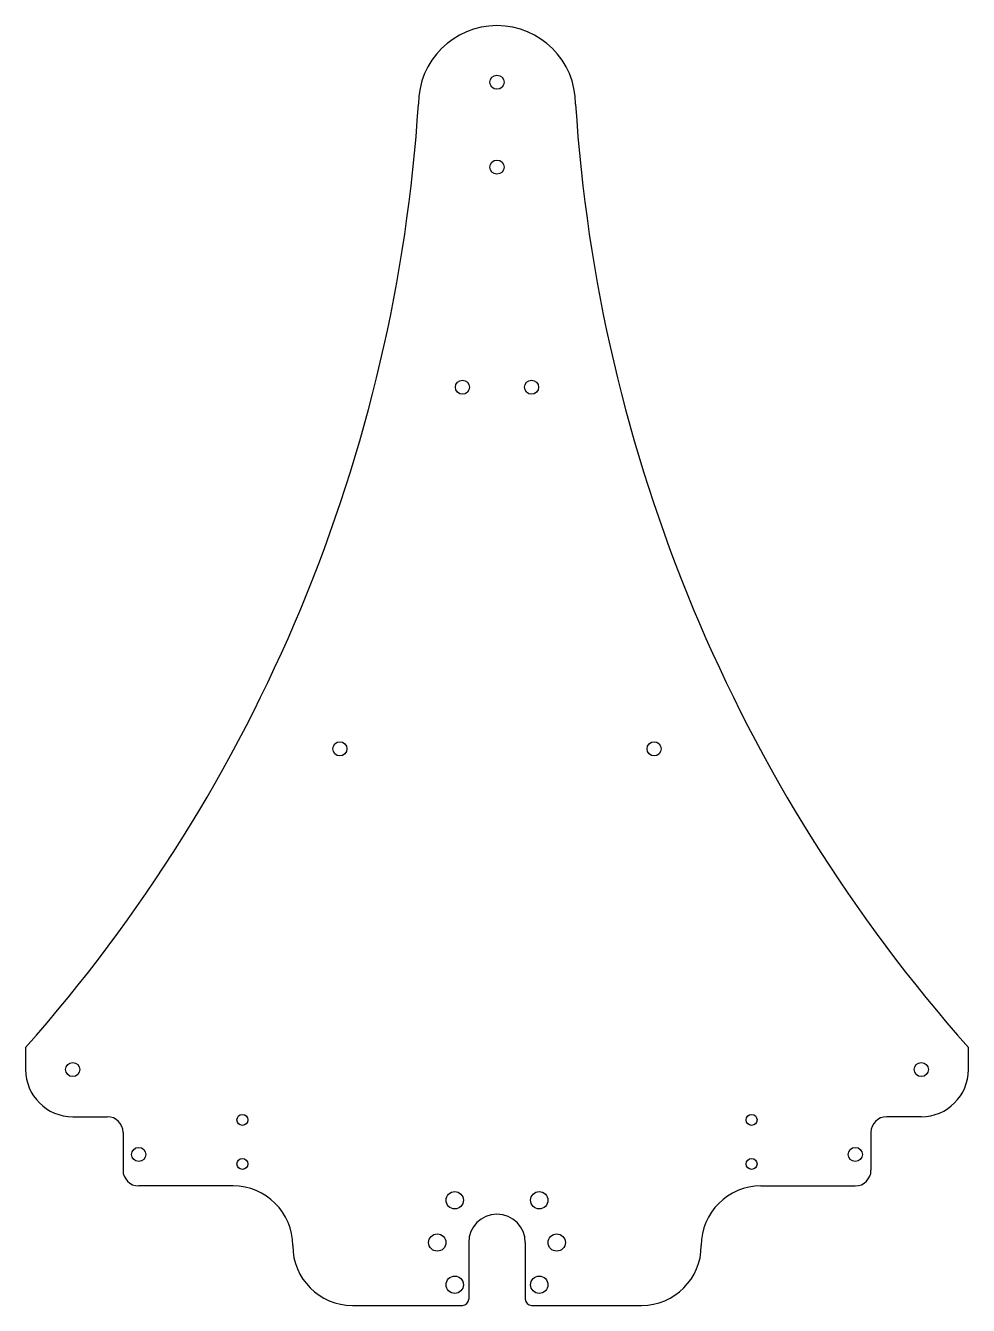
# Model space of a CAD drawing. Header units: inches. Extents: x 0 to 300, y 0 to 407.
import ezdxf

# ---------------------------------------------------------------- set-up
doc = ezdxf.new("R2010")
doc.units = ezdxf.units.IN
doc.header["$MEASUREMENT"] = 0

msp = doc.modelspace()

# ---------------------------------------------------------------- linework, layer by layer
for p, q in [((15, 60), (26, 60)), ((285, 60), (274, 60)), ((31, 55), (31, 43)), ((269, 55), (269, 43)), ((66, 38), (36, 38)), ((234, 38), (264, 38)), ((141, 20), (141, 2)), ((159, 20), (159, 2))]:
    msp.add_line(p, q)
for points in [[(0, 82), (0, 75)], [(300, 75), (300, 82)], [(104, 0), (139, 0)], [(161, 0), (196, 0)]]:
    msp.add_lwpolyline(points)
for centre, radius in [((150, 389), 2.25), ((150, 362), 2.25), ((139, 292), 2.25), ((161, 292), 2.25), ((100, 177), 2.25), ((200, 177), 2.25), ((15, 75), 2.25), ((285, 75), 2.25), ((69, 59), 1.75), ((231, 59), 1.75), ((36, 48), 2.25), ((264, 48), 2.25), ((69, 45), 1.75), ((231, 45), 1.75), ((136.56, 33.44), 2.75), ((163.44, 33.44), 2.75), ((131, 20), 2.75), ((169, 20), 2.75), ((136.56, 6.56), 2.75), ((163.44, 6.56), 2.75)]:
    msp.add_circle(centre, radius)
for centre, radius, start, end in [((150, 382), 25, 0, 180), ((-373.98, 413.87), 500, 318.4146, 356.3457), ((673.98, 413.87), 500, 183.6543, 221.5854), ((15, 75), 15, 180, 270), ((285, 75), 15, 270, 0), ((26, 55), 5, 0, 90), ((274, 55), 5, 90, 180), ((36, 43), 5, 180, 270), ((264, 43), 5, 270, 0), ((66, 19), 19, 0, 90), ((234, 19), 19, 90, 180), ((150, 20), 9, 0, 180), ((104, 19), 19, 180, 270), ((196, 19), 19, 270, 0), ((139, 2), 2, 270, 0), ((161, 2), 2, 180, 270)]:
    msp.add_arc(centre, radius, start, end)

doc.saveas('drawing.dxf')
